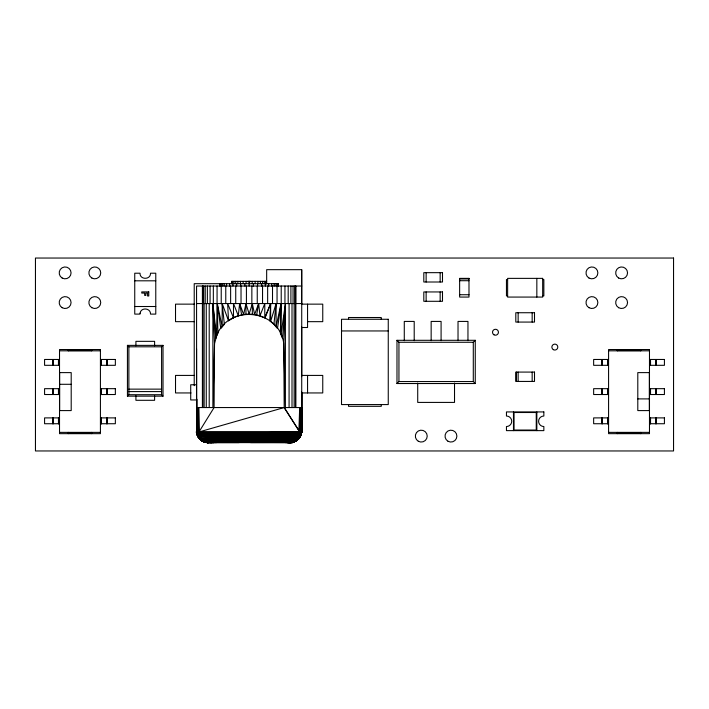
<?xml version="1.0" encoding="UTF-8"?>
<svg xmlns="http://www.w3.org/2000/svg" width="709" height="709" viewBox="0 0 709 709"><rect width="100%" height="100%" fill="white"/><g stroke="black" fill="none" stroke-linecap="round" stroke-linejoin="round"><path stroke-width="1.06" d="M266.664 283.848L266.664 269.668L301.724 269.668L301.724 407.551L196.561 407.551L196.579 430.921C196.402 437.178 202.012 442.708 208.242 442.602C202.003 442.726 196.393 437.178 196.588 430.921L196.561 348.917M196.721 399.149L196.703 432.118L197.465 435.37L196.579 430.921L196.641 407.551M249.143 281.969L249.143 281.358C255.267 281.703 243.01 281.703 249.143 281.358L249.143 286.028M296.619 440.573L293.429 442.079L290.034 442.602C296.158 442.708 302.114 437.187 301.502 430.921L301.635 407.551L301.626 432.1C301.228 437.896 295.83 442.708 290.034 442.602L207.356 442.531C201.516 442.026 196.375 436.912 196.579 430.921C196.464 436.514 201.081 441.902 206.78 442.505L201.533 440.475M206.78 442.505C201.241 441.68 196.694 436.319 196.783 430.921L196.783 407.551L196.703 432.118L197.527 435.503L199.451 435.441L198.68 407.551L198.547 432.1L199.459 434.883C200.363 438.924 203.926 442.602 208.242 442.602C205.69 443.79 193.805 436.31 200.009 436.416L298.48 435.893L299.756 434.484L300.731 430.921L301.033 407.551L301.281 432.153L299.756 437.4L301.29 433.997L301.706 430.921L301.724 392.946L322.755 392.946L322.755 375.416L301.724 375.416M239.075 442.602L207.471 442.567L204.75 441.751C202.73 442.239 211.716 443.054 212.159 442.602L205.025 442.124L208.224 442.602C202.145 442.602 197.536 436.753 197.51 430.921L197.554 407.551M301.298 407.551L301.298 430.921C301.077 436.948 296.282 442.549 290.034 442.602C295.458 442.478 299.73 437.382 299.96 432.118L299.996 407.551L300.377 430.921C300.846 437.932 294.2 444.242 287.118 442.602M196.579 430.921C196.588 437.09 202.065 442.576 208.242 442.602C202.065 442.655 196.358 437.267 196.996 430.921L197.244 407.551L197.306 432.162L197.244 407.551L196.996 430.921C200.133 440.112 197.093 437.586 196.987 430.921L196.987 407.551L196.703 432.118L300.979 432.162L301.033 407.551M286.666 442.602C293.402 443.861 301.228 439.367 301.573 432.118L301.635 407.551M205.273 442.221L213.914 442.602L206.718 442.505L208.242 442.602L204.103 441.778L200.886 439.988L201.808 440.661L198.192 436.647L196.88 432.144L196.987 407.551M233.226 317.889C241.459 313.768 251.199 313.006 259.973 315.789L264.794 303.558L264.785 317.774L270.643 303.558L270.643 321.443L276.093 303.558L276.093 326.716L281.039 303.558L281.039 334.595L285.399 303.558L285.399 407.551L283.76 343.643C279.417 308.096 225.71 303.532 215.802 338.29L212.886 303.558L212.886 407.551L214.517 343.643L216.475 336.412L212.886 303.558L214.517 343.643L214.083 407.551L198.945 432.02C199.849 434.387 194.771 433.607 196.588 430.921L196.783 407.551M199.264 438.384L204.103 441.778L200.913 439.42L198.343 435.672L197.66 433.376L197.9 407.551L198.325 432.118L199.069 435.548L201.161 439.367L295.954 439.934L293.712 441.734L290.814 442.567L205.371 442.124L207.746 442.062M299.996 407.551L299.597 433.27L297.381 438.384L294.572 441.264L204.671 441.689L292.906 442.124L290.034 442.602L294.997 441.459M292.906 442.124L290.034 442.602L293.26 442.124L296.752 440.466L299.021 438.384L300.802 435.441L299.012 438.384L294.572 441.264L297.381 438.384L299.154 434.351L299.606 407.551L299.18 433.323L199.459 434.883L198.724 434.449L197.51 430.921M250.596 442.602L290.92 442.531C296.415 442.203 301.192 437.542 301.653 432.065L301.688 392.157L301.626 432.1L300.607 435.592L298.17 439.288L300.244 436.549L301.502 430.921L301.192 434.351L299.154 434.351M197.66 433.376L199.335 436.647L201.161 438.543L297.798 437.4L199.14 437.71L197.173 434.652L197.696 435.946L196.987 430.921C197.235 434.032 198.963 437.524 201.648 439.163L298.87 438.499L296.397 440.697L299.579 437.63L301.139 432.153L301.653 432.082L301.724 407.551L301.644 432.277L299.473 437.63L199.991 439.172L201.453 440.422M290.814 442.567C296.876 442.283 301.573 436.655 301.502 430.921L301.502 407.551M298.241 439.234C300.483 437.152 294.075 443.24 290.965 442.531L292.826 442.106L206.257 442.389L202.978 440.661L294.439 441.211L202.88 440.466C199.477 439.545 197.208 435.645 197.146 432.153M297.798 437.4L200.009 436.416L298.462 435.946L299.18 433.323L301.396 433.296L301.653 432.02L300.244 436.549L298.259 436.407L297.94 437.471L300.793 432.153L300.731 407.551M300.377 407.551L300.377 430.921L299.597 433.27L299.739 432.1L284.194 407.551L283.76 343.643L285.399 303.558L282.474 338.29L280.374 333.212L281.039 303.558L277.503 328.524L273.922 324.341L276.093 303.558M273.922 324.341L269.748 320.769L270.643 303.558L265.051 317.889L259.973 315.789L258.652 303.558L254.62 314.504L252.333 303.558L249.143 314.069L245.952 303.558L243.657 314.504L239.633 303.558L238.304 315.789L233.491 303.558L233.491 317.756L228.537 320.769L222.183 303.558L222.183 326.716L217.238 303.558L216.475 336.412L217.902 333.212L217.238 303.558L220.783 328.524L224.354 324.341L222.183 303.558M301.573 432.118L301.706 430.921L301.006 434.936L301.405 432.144C302.433 435.211 291.94 445.819 299.473 437.63M298.578 438.596C285.638 446.493 294.359 442.274 299.375 437.666C301.653 436.115 300.988 427.527 300.013 433.323C299.402 436.522 297.736 439.74 294.634 441.095L202.88 440.466L204.75 441.751M300.598 432.153C302.256 434.67 292.578 444.986 299.118 436.682M298.835 435.441L299.934 435.672L300.501 434.555L298.87 437.71L300.793 432.153M301.095 433.367L301.281 432.153M301.024 434.883L301.653 432.082L301.29 433.997M301.405 433.616L301.653 432.082L301.157 434.404L301.219 433.35M256.649 314.885L258.652 303.558M300.731 430.921L299.021 435.503L300.173 432.136M197.776 435.627L197.084 434.351L199.238 433.997L198.547 432.1L198.281 407.551L198.325 432.118L199.459 434.883L298.968 434.307L199.628 435.379L298.888 434.652L199.903 436.186L197.687 432.153M300.306 436.487L298.684 438.57L300.501 435.627L299.561 437.586M299.987 436.682L299.26 437.692L300.793 433.376L297.248 439.394M300.616 433.376L297.381 438.384M297.94 439.527L297.488 439.429L298.01 439.367M197.182 433.367L196.641 430.921L196.561 286.028L301.724 286.028M295.396 440.697L297.665 438.499M199.069 435.548L199.459 434.883M299.597 436.735L297.363 439.42L293.18 441.92L294.324 441.299M299.739 436.726L296.982 440.147L292.019 442.389L207.32 442.531L202.269 440.794L203.962 441.299L294.005 441.468L297.603 439.438L297.239 440.076M299.872 436.709L296.982 440.147M299.287 436.709L294.634 441.095L297.16 440.103L295.423 441.264M297.709 439.429L298.214 438.614M297.94 438.57L299.934 435.672M296.167 440.032L294.12 441.787L204.671 441.689M270.563 442.062L292.507 442.186L206.248 442.336L202.012 440.076L199.504 436.602L298.48 435.893L298.773 436.602M298.285 439.163L298.897 438.534M163.017 396.154L161.59 394.718L161.59 346.807L163.017 345.372L127.434 345.372L127.434 396.154L163.017 396.154L163.017 345.372M127.434 396.154L128.87 394.718L161.59 394.718M396.978 383.534L398.945 381.566L473.293 381.566L475.26 383.534L475.26 340.302L396.978 340.302L396.978 383.534L475.26 383.534M396.978 340.302L398.945 342.27L473.293 342.27L475.26 340.302M292.418 442.221L294.005 441.468L202.978 440.573M294.864 441.335L293.712 441.734L296.096 440.785L294.005 441.468M294.634 441.095L296.486 440.129M202.225 439.988L199.415 438.499L197.589 435.548M199.14 437.71L197.784 434.555L199.601 438.57L202.499 441.095C200.629 440.67 198.999 437.01 201.648 439.163L295.954 439.934L202.978 440.661M293.712 441.734L294.793 441.317L292.019 442.389M299.96 432.118L284.194 407.551L198.547 432.1M292.081 442.389C301.937 438.153 292.294 443.302 290.034 442.602M285.346 442.602L293.109 442.159M200.842 439.926L200.151 439.35L203.705 441.264L199.406 438.499L202.1 440.776M208.242 442.602L204.281 441.787L201.799 440.129L203.962 441.299M199.415 437.71L198.68 436.735L201.294 440.147L204.272 441.468M291.071 442.558L292.525 442.336M200.363 439.394L206.195 442.389M299.349 431.976L198.945 432.02L199.132 434.351M297 439.332L201.648 439.163M201.161 438.543L297.665 437.621M215.394 442.062C210.05 442.07 203.607 443.462 199.823 438.614M459.636 278.956L468.986 278.956M507.626 279.541L506.456 279.541L506.456 295.901L507.626 295.901M542.677 279.541L543.847 279.541L543.847 295.901L542.677 295.901M134.745 280.808L155.776 280.808M459.636 280.711L468.986 280.711M266.664 281.358L231.613 281.358L231.613 283.689M459.636 294.731L468.986 294.731M196.561 303.558L301.724 303.558M194.346 304.143L175.522 304.143L175.522 321.664L194.346 321.664M301.724 304.143L322.755 304.143L322.755 321.664L307.564 321.664M134.745 306.51L155.776 306.51M301.724 327.505L307.564 327.505L307.564 304.143M341.516 330.952L388.257 330.952M127.434 345.372L128.87 346.807L161.59 346.807M68.286 349.705L91.656 349.705M617.344 349.705L640.714 349.705M68.286 349.838L91.656 349.838M617.344 349.838L640.714 349.838M68.286 349.989L91.656 349.989M617.344 349.989L640.714 349.989M68.286 350.175L91.656 350.175M617.344 350.175L640.714 350.175M68.286 350.379L91.656 350.379M617.344 350.379L640.714 350.379M68.286 350.601L91.656 350.601M617.344 350.601L640.714 350.601M59.521 350.822L100.421 350.822M608.579 350.822L649.479 350.822M59.521 372.615L71.201 372.615L71.201 410.591L59.521 410.591M649.479 372.615L637.799 372.615L637.799 410.591L649.479 410.591M194.346 375.416L175.522 375.416L175.522 392.946L191.022 392.946M59.636 384.296L71.201 384.296M196.561 384.765L190.712 384.765L190.712 399.956L196.561 399.956M128.87 389.135L161.59 389.135M128.87 391.59L161.59 391.59M637.799 398.901L649.364 398.901M59.521 432.375L100.421 432.375M608.579 432.375L649.479 432.375M68.286 432.605L91.656 432.605M617.344 432.605L640.714 432.605M68.286 432.818L91.656 432.818M617.344 432.818L640.714 432.818M68.286 433.022L91.656 433.022M617.344 433.022L640.714 433.022M68.286 433.208L91.656 433.208M617.344 433.208L640.714 433.208M68.286 433.359L91.656 433.359M617.344 433.359L640.714 433.359M68.286 433.491L91.656 433.491M617.344 433.491L640.714 433.491M205.858 442.221L292.498 442.168M207.32 442.54L291.266 442.505M205.105 441.92L292.746 442.079M200.009 436.416L297.94 437.471M207.099 442.531L216.493 442.602M211.273 442.602L206.08 442.372L207.702 442.584M204.157 441.787L206.257 442.389L204.334 441.778M202.854 441.264L201.205 440.129M203.873 441.751L204.857 442.062M196.588 430.921L196.703 432.118L196.685 399.149M203.412 441.335L204.564 441.734L203.483 441.317M197.483 434.537L197.324 433.376L198.901 437.666L196.889 433.296M204.103 441.778L202.189 440.785L202.987 441.308M202.889 440.697L200.62 438.499M202.446 440.794L201.693 440.147L203.128 441.335M200.071 438.614L200.913 439.42M198.954 432.268L199.087 433.19M199.273 437.719L200.798 439.429M198.192 436.647L198.901 437.666M197.802 436.168L198.573 437.471M198.901 433.234L299.18 433.323L299.349 434.404M199.504 436.602L197.483 432.153M199.451 435.441L200.337 437.471M199.158 436.682L197.891 432.144L197.9 407.551L198.103 432.127L199.708 437.666M233.491 317.756L227.633 303.558L228.537 320.769M198.928 434.404L198.103 432.127M198.29 436.682L197.483 433.376M198.183 435.68L198.538 436.726M196.854 433.518L196.615 432.02L197.244 434.856M196.623 432.065L196.561 407.551M196.987 433.997L196.801 433.234M239.633 303.558L241.627 314.885M198.945 432.065L199.149 433.633L299.34 432.02L299.384 433.234M196.783 430.921L196.88 432.144M656.126 359.463L656.126 365.312M656.126 388.674L656.126 394.523M656.126 417.893L656.126 423.734M656.02 359.463L655.922 365.312M656.02 388.674L655.922 394.523M655.922 417.893L656.02 423.734M655.834 359.463L655.834 365.312M655.834 388.674L655.834 394.523M655.834 417.893L655.834 423.734M650.534 359.463L650.534 365.312M650.534 388.674L650.534 394.523M650.534 417.893L650.534 423.734M650.33 359.463L650.33 365.312M650.33 388.674L650.33 394.523M650.33 417.893L650.33 423.734M650.109 359.463L650.109 365.312M650.109 388.674L650.109 394.523M650.109 417.893L650.109 423.734M649.887 359.463L649.887 365.312M649.887 388.674L649.887 394.523M649.887 417.893L649.887 423.734M649.364 372.615L649.364 410.591M640.714 349.537L640.714 350.822M640.714 432.375L640.714 433.66M617.344 349.537L617.344 350.822M617.344 432.375L617.344 433.66M608.18 359.463L608.18 365.312M608.18 388.674L608.18 394.523M608.18 417.893L608.18 423.734M607.95 359.463L607.95 365.312M607.95 388.674L607.95 394.523M607.95 417.893L607.95 423.734M607.737 359.463L607.737 365.312M607.737 388.674L607.737 394.523M607.737 417.893L607.737 423.734M607.533 359.463L607.533 365.312M607.533 388.674L607.533 394.523M607.533 417.893L607.533 423.734M602.233 359.463L602.233 365.312M602.233 388.674L602.233 394.523M602.233 417.893L602.233 423.734M602.136 365.312L602.038 359.463L601.941 365.312M602.136 388.674L602.038 394.523L601.941 388.674M602.136 423.734L602.038 417.893L601.941 423.734M536.837 278.371L536.837 297.071M536.837 411.929L536.837 430.629M532.167 312.731L532.167 322.072M532.167 372.083L532.167 381.433M518.146 312.731L518.146 322.072M518.146 372.083L518.146 381.433M516.391 372.083L516.391 381.433M513.467 411.929L513.467 430.629M473.293 342.27L473.293 381.566M467.958 340.683L467.958 321.425L458.023 321.425L458.023 340.683M454.522 383.082L454.522 402.411L417.716 402.411L417.716 383.082M441.087 340.683L441.087 321.425L431.152 321.425L431.152 340.683M440.156 272.664L440.156 282.005M440.156 291.948L440.156 301.298M426.136 272.664L426.136 282.005M426.136 291.948L426.136 301.298M414.207 340.683L414.207 321.425L404.281 321.425L404.281 340.683M398.945 342.27L398.945 381.566M381.247 319.272L381.247 317.517L348.527 317.517L348.527 319.272M381.247 404.573L381.247 406.319L348.527 406.319L348.527 404.573M307.564 375.416L307.564 392.946M301.688 269.668L301.688 303.558M301.706 326.814L301.706 376.647M295.875 286.028L295.875 407.551M295.564 286.028L295.564 303.558M295.44 303.558L295.44 407.551M294.616 286.028L294.616 303.558M294.146 303.558L294.146 407.551M293.056 286.028L293.056 303.558M292.011 303.558L292.011 407.551M290.903 286.028L290.903 303.558M289.077 303.558L289.077 407.551M288.191 286.028L288.191 303.558M284.947 286.028L284.947 303.558M281.216 286.028L281.216 303.558M278.318 286.028L278.318 283.689L194.222 283.689L194.222 385.669M278.203 283.689L278.203 286.028M277.458 283.689L277.458 286.028M277.051 286.028L277.051 303.558M276.102 283.689L276.102 286.028M274.161 283.689L274.161 286.028M272.513 286.028L272.513 303.558M271.689 283.689L271.689 286.028M268.72 283.689L268.72 286.028M267.647 286.028L267.647 303.558M266.398 281.358L266.398 283.689M265.609 281.358L265.609 283.689M265.334 283.689L265.334 286.028M264.315 281.358L264.315 283.689M262.569 281.358L262.569 283.689M262.543 286.028L262.543 303.558M261.603 283.689L261.603 286.028M260.407 281.358L260.407 283.689M257.899 281.358L257.899 283.689M257.597 283.689L257.597 286.028M257.252 286.028L257.252 303.558M255.134 281.358L255.134 283.689M253.414 283.689L253.414 286.028M252.333 303.558L252.333 314.22M252.182 281.358L252.182 283.689M251.855 286.028L251.855 303.558M246.422 286.028L246.422 303.558M246.094 281.358L246.094 283.689M245.952 303.558L245.952 314.22M244.862 283.689L244.862 286.028M243.143 281.358L243.143 283.689M241.025 286.028L241.025 303.558M240.679 283.689L240.679 286.028M240.378 281.358L240.378 283.689M237.869 281.358L237.869 283.689M236.673 283.689L236.673 286.028M235.716 281.358L235.716 283.689M235.734 286.028L235.734 303.558M233.961 281.358L233.961 283.689M232.942 283.689L232.942 286.028M232.667 281.358L232.667 283.689M231.878 281.358L231.878 283.689M230.629 286.028L230.629 303.558M229.556 283.689L229.556 286.028M226.596 283.689L226.596 286.028M225.772 286.028L225.772 303.558M224.115 283.689L224.115 286.028M222.183 283.689L222.183 286.028M221.226 286.028L221.226 303.558M220.827 283.689L220.827 286.028M220.074 283.689L220.074 286.028M219.958 283.689L219.958 286.028M217.069 286.028L217.069 303.558M213.338 286.028L213.338 303.558M210.086 286.028L210.086 303.558M209.208 303.558L209.208 407.551M207.374 286.028L207.374 303.558M206.266 303.558L206.266 407.551M205.22 286.028L205.22 303.558M204.13 303.558L204.13 407.551M203.66 286.028L203.66 303.558M202.836 303.558L202.836 407.551M202.721 286.028L202.721 303.558M202.402 286.028L202.402 407.551M154.606 345.85L154.606 341.339L135.915 341.339L135.915 345.85M154.606 395.799L154.606 400.301L135.915 400.301L135.915 395.799M128.87 346.807L128.87 394.718M106.767 359.463L106.864 365.312M106.767 388.674L106.864 394.523M106.767 417.893L106.864 423.734M101.467 359.463L101.467 365.312M101.467 388.674L101.467 394.523M101.467 417.893L101.467 423.734M101.263 359.463L101.263 365.312M101.263 388.674L101.263 394.523M101.263 417.893L101.263 423.734M101.05 359.463L101.05 365.312M101.05 388.674L101.05 394.523M101.05 417.893L101.05 423.734M100.82 359.463L100.82 365.312M100.82 388.674L100.82 394.523M100.82 417.893L100.82 423.734M91.656 349.537L91.656 350.822M91.656 432.375L91.656 433.66M68.286 349.537L68.286 350.822M68.286 432.375L68.286 433.66M59.636 372.615L59.636 410.591M59.113 359.463L59.113 365.312M59.113 388.674L59.113 394.523M59.113 417.893L59.113 423.734M58.891 359.463L58.891 365.312M58.891 388.674L58.891 394.523M58.891 417.893L58.891 423.734M58.67 359.463L58.67 365.312M58.67 388.674L58.67 394.523M58.67 417.893L58.67 423.734M58.466 359.463L58.466 365.312M58.466 388.674L58.466 394.523M58.466 417.893L58.466 423.734M53.166 359.463L53.166 365.312M53.166 388.674L53.166 394.523M53.166 417.893L53.166 423.734M52.98 359.463L53.078 365.312M53.078 388.674L52.98 394.523M53.078 417.893L52.98 423.734M52.874 359.463L52.874 365.312M52.874 388.674L52.874 394.523M52.874 417.893L52.874 423.734M140.081 313.192L140.001 314.105L134.745 314.105L134.745 273.213L140.001 273.213C139.708 279.984 150.813 279.984 150.521 273.213L155.776 273.213L155.776 314.105L150.521 314.105C150.831 307.91 140.861 307.032 140.081 313.192M296.096 440.785L295.148 441.335L296.096 440.785M295.75 440.785L293.943 441.778L295.839 440.794M673.55 258.041L35.45 258.041L35.45 450.959L673.55 450.959L673.55 258.041M442.496 272.664L423.805 272.664L423.805 282.005L442.496 282.005L442.496 272.664M468.986 278.371L459.636 278.371L459.636 297.071L468.986 297.071L468.986 278.371M542.677 278.371L507.626 278.371L507.626 297.071L542.677 297.071L542.677 278.371M148.766 291.904L141.756 291.904L141.756 293.074L144.68 293.074L144.68 295.414L145.85 295.414L145.85 293.074L147.596 293.074L147.596 295.99L148.766 295.99L148.766 291.904M442.496 291.948L423.805 291.948L423.805 301.298L442.496 301.298L442.496 291.948M534.506 312.731L515.806 312.731L515.806 322.072L534.506 322.072L534.506 312.731M388.257 319.272L341.516 319.272L341.516 404.573L388.257 404.573L388.257 319.272M100.421 349.537L59.521 349.537L59.521 433.66L100.421 433.66L100.421 349.537M649.479 349.537L608.579 349.537L608.579 433.66L649.479 433.66L649.479 349.537M59.343 359.463L44.578 359.463L44.578 365.312L59.343 365.312L59.343 359.463M115.354 359.463L100.589 359.463L100.589 365.312L115.354 365.312L115.354 359.463M608.411 359.463L593.646 359.463L593.646 365.312L608.411 365.312L608.411 359.463M664.422 359.463L649.657 359.463L649.657 365.312L664.422 365.312L664.422 359.463M534.506 372.083L515.806 372.083L515.806 381.433L534.506 381.433L534.506 372.083M59.343 388.674L44.578 388.674L44.578 394.523L59.343 394.523L59.343 388.674M115.354 388.674L100.589 388.674L100.589 394.523L115.354 394.523L115.354 388.674M608.411 388.674L593.646 388.674L593.646 394.523L608.411 394.523L608.411 388.674M664.422 388.674L649.657 388.674L649.657 394.523L664.422 394.523L664.422 388.674M543.847 411.929L506.456 411.929L506.456 416.023A5.255 5.255 0 0 1 511.721 421.279A5.255 5.255 0 0 1 506.456 426.534L506.456 430.629L543.847 430.629L543.847 426.534A5.255 5.255 0 0 1 538.592 421.279A5.255 5.255 0 0 1 543.847 416.023L543.847 411.929M536.252 412.514L514.052 412.514L514.052 430.044L536.252 430.044L536.252 412.514M59.343 417.893L44.578 417.893L44.578 423.734L59.343 423.734L59.343 417.893M115.354 417.893L100.589 417.893L100.589 423.734L115.354 423.734L115.354 417.893M608.411 417.893L593.646 417.893L593.646 423.734L608.411 423.734L608.411 417.893M664.422 417.893L649.657 417.893L649.657 423.734L664.422 423.734L664.422 417.893M107.059 365.312L107.059 359.463L106.962 365.312M107.059 394.523L107.059 388.674L106.962 394.523M107.059 423.734L107.059 417.893L106.962 423.734M553.348 349.652A2.969 2.969 0 0 0 557.806 347.082A2.969 2.969 0 0 0 553.348 344.512A2.969 2.969 0 0 0 553.348 349.652M493.996 334.808A2.969 2.969 0 0 0 498.445 332.237A2.969 2.969 0 0 0 493.996 329.667A2.969 2.969 0 0 0 493.996 334.808M62.162 278.025A5.938 5.938 0 0 0 71.068 272.885A5.938 5.938 0 0 0 62.162 267.745A5.938 5.938 0 0 0 62.162 278.025M91.842 278.025A5.938 5.938 0 0 0 100.74 272.885A5.938 5.938 0 0 0 91.842 267.745A5.938 5.938 0 0 0 91.842 278.025M618.647 278.025A5.938 5.938 0 0 0 627.545 272.885A5.938 5.938 0 0 0 618.647 267.745A5.938 5.938 0 0 0 618.647 278.025M588.966 278.025A5.938 5.938 0 0 0 597.864 272.885A5.938 5.938 0 0 0 588.966 267.745A5.938 5.938 0 0 0 588.966 278.025M418.31 441.255A5.938 5.938 0 0 0 427.217 436.115A5.938 5.938 0 0 0 418.31 430.975A5.938 5.938 0 0 0 418.31 441.255M447.991 441.255A5.938 5.938 0 0 0 456.888 436.115A5.938 5.938 0 0 0 447.991 430.975A5.938 5.938 0 0 0 447.991 441.255M62.162 307.706A5.938 5.938 0 0 0 71.068 302.566A5.938 5.938 0 0 0 62.162 297.417A5.938 5.938 0 0 0 62.162 307.706M91.842 307.706A5.938 5.938 0 0 0 100.74 302.566A5.938 5.938 0 0 0 91.842 297.417A5.938 5.938 0 0 0 91.842 307.706M618.647 307.706A5.938 5.938 0 0 0 627.545 302.566A5.938 5.938 0 0 0 618.647 297.417A5.938 5.938 0 0 0 618.647 307.706M588.966 307.706A5.938 5.938 0 0 0 597.864 302.566A5.938 5.938 0 0 0 588.966 297.417A5.938 5.938 0 0 0 588.966 307.706"/></g></svg>
